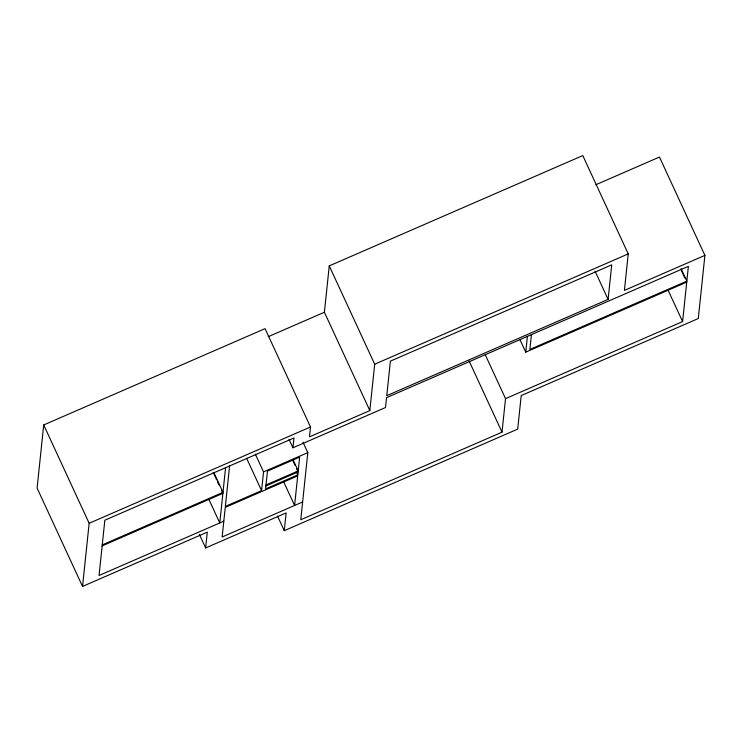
<?xml version="1.0" encoding="UTF-8"?>
<svg xmlns="http://www.w3.org/2000/svg" width="742" height="742" viewBox="0 0 742 742"><rect width="100%" height="100%" fill="white"/><g stroke="black" fill="none" stroke-linecap="round" stroke-linejoin="round"><path stroke-width="1.11" d="M704.9 255.387L624.412 290.41L628.233 253.903L582.795 155.57L329.253 265.877L374.691 364.211L369.831 410.586L309.47 436.853L310.499 426.984L265.061 328.65L43.713 424.953L37.1 488.097L82.538 586.43L207.296 532.153L205.645 547.939L286.134 512.917L284.269 530.678L517.693 429.117L521.209 395.579L698.287 318.531L704.9 255.387L659.462 157.054L595.919 184.702M82.538 586.43L89.151 523.286L43.713 424.953M221.431 490.212L222.888 493.356L219.78 522.952L208.669 498.893M102.257 544.897L222.99 492.363L225.568 467.701M229.593 465.948L225.355 506.396L261.583 490.638L263.54 471.893L255.322 454.113M302.977 442.176L307.809 452.639L300.779 519.725L502.009 432.178L505.525 398.63L682.603 321.592L688.391 266.341L386.554 397.666L385.515 407.525L292.951 447.797L293.99 437.938L104.835 520.225L99.048 575.477L223.806 521.199M297.802 474.88L299.657 457.128L267.463 471.133L265.599 488.895L297.802 474.88L296.346 471.736M369.831 410.586L324.393 312.252L329.253 265.877M686.73 282.127L525.753 352.162L527.404 336.376M531.43 334.623L529.881 349.426L686.842 281.144L681.035 268.585M608.106 299.388L611.723 264.857L390.375 361.159L386.758 395.69L608.106 299.388L595.056 271.145M268.27 336.673L324.393 312.252M374.691 364.211L628.233 253.903M89.151 523.286L310.499 426.984M263.54 471.893L307.809 452.639M102.146 545.88L222.888 493.356M266.016 484.943L298.21 470.938L292.877 459.4M265.914 485.927L298.108 471.921L296.652 468.777M302.643 501.963L222.155 536.985L225.253 507.389L297.7 475.872L294.593 505.469L283.472 481.41M681.416 270.617L684.801 277.944M668.097 290.205L682.603 321.592M519.957 339.613L525.753 352.162M485.222 354.695L505.525 398.63M469.139 361.039L502.009 432.178M289.083 439.431L292.951 447.797M292.775 460.383L295.205 465.633M277.499 516.033L284.269 530.678M246.594 458.213L261.583 490.638M213.807 472.487L222.99 492.363M213.214 472.431L216.599 479.749M217.564 481.846L219.02 484.98M199.357 534.333L205.645 547.939"/></g></svg>
